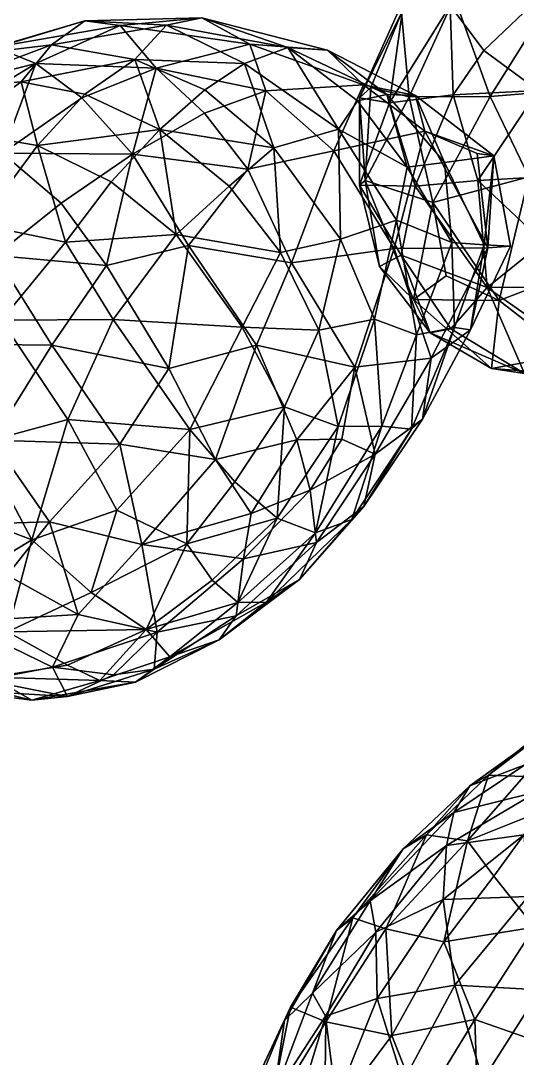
# Model space of a CAD drawing. Extents: x 373697 to 374058, y 6959904 to 6960301.
# Drawn here: x 373857.38 to 373880.79, y 6959965.05 to 6960013.94 of the extents above; entities that cross this region are included whole.
import ezdxf

# ---------------------------------------------------------------- set-up
doc = ezdxf.new("R2010")
doc.units = 0
doc.layers.add('Bht_Fk', color=7, linetype='CONTINUOUS')

msp = doc.modelspace()

# ---------------------------------------------------------------- linework, layer by layer
at = {"layer": 'Bht_Fk'}
for points in [[(373882.363, 6960015.546, 108.192), (373877.623, 6960014.671, 107.135), (373879.214, 6960012.535, 106.627)], [(373879.214, 6960012.535, 106.627), (373881.776, 6960010.65, 106.923), (373882.363, 6960015.546, 108.192)], [(373873.36, 6960010.318, 107.503), (373875.457, 6960015.015, 108.156), (373875.327, 6960014.318, 109.736)], [(373873.36, 6960010.318, 107.503), (373874.772, 6960010.082, 106.217), (373875.457, 6960015.015, 108.156)], [(373874.772, 6960010.082, 106.217), (373877.623, 6960014.671, 107.135), (373875.457, 6960015.015, 108.156)], [(373877.833, 6960015.043, 112.042), (373875.7, 6960010.354, 111.268), (373875.327, 6960014.318, 109.736)], [(373879.516, 6960010.37, 113.839), (373875.7, 6960010.354, 111.268), (373877.833, 6960015.043, 112.042)], [(373881.977, 6960014.303, 114.683), (373879.516, 6960010.37, 113.839), (373877.833, 6960015.043, 112.042)], [(373873.881, 6960010.804, 109.228), (373873.36, 6960010.318, 107.503), (373875.327, 6960014.318, 109.736)], [(373875.327, 6960014.318, 109.736), (373875.7, 6960010.354, 111.268), (373873.881, 6960010.804, 109.228)], [(373877.77, 6960010.458, 106.09), (373877.623, 6960014.671, 107.135), (373874.772, 6960010.082, 106.217)], [(373877.77, 6960010.458, 106.09), (373879.214, 6960012.535, 106.627), (373877.623, 6960014.671, 107.135)], [(373884.697, 6960010.8, 116.227), (373879.516, 6960010.37, 113.839), (373881.977, 6960014.303, 114.683)], [(373860.394, 6960013.942, 127.445), (373855.164, 6960012.364, 125.926), (373856.163, 6960012.697, 124.468)], [(373858.833, 6960012.813, 128.804), (373855.164, 6960012.364, 125.926), (373860.394, 6960013.942, 127.445)], [(373862.059, 6960013.724, 126.277), (373860.394, 6960013.942, 127.445), (373856.163, 6960012.697, 124.468)], [(373860.394, 6960013.942, 127.445), (373864.252, 6960013.742, 130.19), (373858.833, 6960012.813, 128.804)], [(373865.91, 6960014.08, 129.023), (373864.252, 6960013.742, 130.19), (373860.394, 6960013.942, 127.445)], [(373862.059, 6960013.724, 126.277), (373865.91, 6960014.08, 129.023), (373860.394, 6960013.942, 127.445)], [(373868.176, 6960012.843, 127.875), (373865.91, 6960014.08, 129.023), (373862.059, 6960013.724, 126.277)], [(373865.91, 6960014.08, 129.023), (373869.97, 6960012.687, 131.93), (373864.252, 6960013.742, 130.19)], [(373871.839, 6960012.565, 130.648), (373869.97, 6960012.687, 131.93), (373865.91, 6960014.08, 129.023)], [(373868.176, 6960012.843, 127.875), (373871.839, 6960012.565, 130.648), (373865.91, 6960014.08, 129.023)], [(373856.163, 6960012.697, 124.468), (373858.082, 6960011.923, 123.448), (373862.059, 6960013.724, 126.277)], [(373863.758, 6960011.712, 124.98), (373862.059, 6960013.724, 126.277), (373858.082, 6960011.923, 123.448)], [(373864.252, 6960013.742, 130.19), (373862.765, 6960012.118, 131.442), (373858.833, 6960012.813, 128.804)], [(373863.758, 6960011.712, 124.98), (373868.176, 6960012.843, 127.875), (373862.059, 6960013.724, 126.277)], [(373864.252, 6960013.742, 130.19), (373867.923, 6960011.925, 132.728), (373862.765, 6960012.118, 131.442)], [(373869.97, 6960012.687, 131.93), (373867.923, 6960011.925, 132.728), (373864.252, 6960013.742, 130.19)], [(373857.399, 6960011.06, 129.591), (373853.4, 6960010.762, 126.656), (373858.833, 6960012.813, 128.804)], [(373855.164, 6960012.364, 125.926), (373858.833, 6960012.813, 128.804), (373853.4, 6960010.762, 126.656)], [(373858.833, 6960012.813, 128.804), (373862.765, 6960012.118, 131.442), (373857.399, 6960011.06, 129.591)], [(373868.176, 6960012.843, 127.875), (373863.758, 6960011.712, 124.98), (373868.939, 6960010.639, 126.681)], [(373868.176, 6960012.843, 127.875), (373868.939, 6960010.639, 126.681), (373873.545, 6960010.927, 129.571)], [(373873.545, 6960010.927, 129.571), (373871.839, 6960012.565, 130.648), (373868.176, 6960012.843, 127.875)], [(373858.082, 6960011.923, 123.448), (373856.163, 6960012.697, 124.468), (373853.269, 6960010.708, 122.237)], [(373872.362, 6960008.828, 134.379), (373867.923, 6960011.925, 132.728), (373869.97, 6960012.687, 131.93)], [(373869.97, 6960012.687, 131.93), (373873.256, 6960010.166, 133.524), (373872.362, 6960008.828, 134.379)], [(373869.97, 6960012.687, 131.93), (373874.643, 6960010.474, 132.774), (373873.256, 6960010.166, 133.524)], [(373869.97, 6960012.687, 131.93), (373871.839, 6960012.565, 130.648), (373874.643, 6960010.474, 132.774)], [(373875.998, 6960010.428, 131.826), (373874.643, 6960010.474, 132.774), (373871.839, 6960012.565, 130.648)], [(373873.545, 6960010.927, 129.571), (373875.998, 6960010.428, 131.826), (373871.839, 6960012.565, 130.648)], [(373879.214, 6960012.535, 106.627), (373877.77, 6960010.458, 106.09), (373881.776, 6960010.65, 106.923)], [(373853.269, 6960010.708, 122.237), (373854.788, 6960009.925, 121.553), (373858.082, 6960011.923, 123.448)], [(373856.517, 6960007.701, 120.904), (373858.082, 6960011.923, 123.448), (373854.788, 6960009.925, 121.553)], [(373860.265, 6960010.311, 122.956), (373858.082, 6960011.923, 123.448), (373856.517, 6960007.701, 120.904)], [(373862.765, 6960012.118, 131.442), (373860.401, 6960010.491, 131.561), (373857.399, 6960011.06, 129.591)], [(373860.265, 6960010.311, 122.956), (373863.758, 6960011.712, 124.98), (373858.082, 6960011.923, 123.448)], [(373862.765, 6960012.118, 131.442), (373863.931, 6960008.819, 133.579), (373860.401, 6960010.491, 131.561)], [(373862.765, 6960012.118, 131.442), (373866.065, 6960010.693, 133.288), (373863.931, 6960008.819, 133.579)], [(373867.923, 6960011.925, 132.728), (373866.065, 6960010.693, 133.288), (373862.765, 6960012.118, 131.442)], [(373869.319, 6960007.948, 134.843), (373866.065, 6960010.693, 133.288), (373867.923, 6960011.925, 132.728)], [(373872.362, 6960008.828, 134.379), (373869.319, 6960007.948, 134.843), (373867.923, 6960011.925, 132.728)], [(373862.652, 6960007.66, 122.803), (373863.758, 6960011.712, 124.98), (373860.265, 6960010.311, 122.956)], [(373866.041, 6960009.589, 124.845), (373863.758, 6960011.712, 124.98), (373862.652, 6960007.66, 122.803)], [(373866.041, 6960009.589, 124.845), (373868.939, 6960010.639, 126.681), (373863.758, 6960011.712, 124.98)], [(373853.4, 6960010.762, 126.656), (373857.399, 6960011.06, 129.591), (373854.173, 6960008.743, 128.912)], [(373858.166, 6960008.063, 131.556), (373854.173, 6960008.743, 128.912), (373857.399, 6960011.06, 129.591)], [(373860.401, 6960010.491, 131.561), (373858.166, 6960008.063, 131.556), (373857.399, 6960011.06, 129.591)], [(373873.545, 6960010.927, 129.571), (373868.939, 6960010.639, 126.681), (373872.135, 6960007.808, 127.263)], [(373876.436, 6960008.748, 130.177), (373873.545, 6960010.927, 129.571), (373872.135, 6960007.808, 127.263)], [(373873.545, 6960010.927, 129.571), (373876.436, 6960008.748, 130.177), (373875.998, 6960010.428, 131.826)], [(373863.931, 6960008.819, 133.579), (373858.166, 6960008.063, 131.556), (373860.401, 6960010.491, 131.561)], [(373866.065, 6960010.693, 133.288), (373869.319, 6960007.948, 134.843), (373863.931, 6960008.819, 133.579)], [(373866.041, 6960009.589, 124.845), (373868.079, 6960006.951, 124.96), (373868.939, 6960010.639, 126.681)], [(373872.135, 6960007.808, 127.263), (373868.939, 6960010.639, 126.681), (373868.079, 6960006.951, 124.96)], [(373873.256, 6960010.166, 133.524), (373874.643, 6960010.474, 132.774), (373875.599, 6960007.042, 134.27)], [(373873.619, 6960006.419, 109.023), (373873.36, 6960010.318, 107.503), (373873.881, 6960010.804, 109.228)], [(373873.619, 6960006.419, 109.023), (373873.881, 6960010.804, 109.228), (373875.7, 6960010.354, 111.268)], [(373874.643, 6960010.474, 132.774), (373877.367, 6960007.264, 133.599), (373875.599, 6960007.042, 134.27)], [(373875.998, 6960010.428, 131.826), (373877.367, 6960007.264, 133.599), (373874.643, 6960010.474, 132.774)], [(373877.77, 6960010.458, 106.09), (373874.772, 6960010.082, 106.217), (373875.983, 6960006.144, 105.897)], [(373879.516, 6960010.37, 113.839), (373876.817, 6960005.382, 111.956), (373875.7, 6960010.354, 111.268)], [(373878.939, 6960006.408, 106.073), (373877.77, 6960010.458, 106.09), (373875.983, 6960006.144, 105.897)], [(373879.686, 6960007.576, 132.72), (373877.367, 6960007.264, 133.599), (373875.998, 6960010.428, 131.826)], [(373876.436, 6960008.748, 130.177), (373879.686, 6960007.576, 132.72), (373875.998, 6960010.428, 131.826)], [(373876.817, 6960005.382, 111.956), (373879.516, 6960010.37, 113.839), (373881.341, 6960006.592, 114.738)], [(373877.77, 6960010.458, 106.09), (373878.939, 6960006.408, 106.073), (373881.776, 6960010.65, 106.923)], [(373878.939, 6960006.408, 106.073), (373884.193, 6960006.708, 107.597), (373881.776, 6960010.65, 106.923)], [(373881.341, 6960006.592, 114.738), (373879.516, 6960010.37, 113.839), (373884.697, 6960010.8, 116.227)], [(373862.652, 6960007.66, 122.803), (373860.265, 6960010.311, 122.956), (373856.517, 6960007.701, 120.904)], [(373873.256, 6960010.166, 133.524), (373875.599, 6960007.042, 134.27), (373872.362, 6960008.828, 134.379)], [(373873.353, 6960006.188, 106.878), (373873.36, 6960010.318, 107.503), (373873.619, 6960006.419, 109.023)], [(373873.353, 6960006.188, 106.878), (373874.772, 6960010.082, 106.217), (373873.36, 6960010.318, 107.503)], [(373874.772, 6960010.082, 106.217), (373873.353, 6960006.188, 106.878), (373875.983, 6960006.144, 105.897)], [(373873.619, 6960006.419, 109.023), (373875.7, 6960010.354, 111.268), (373876.817, 6960005.382, 111.956)], [(373868.079, 6960006.951, 124.96), (373866.041, 6960009.589, 124.845), (373862.652, 6960007.66, 122.803)], [(373854.173, 6960008.743, 128.912), (373858.166, 6960008.063, 131.556), (373855.412, 6960004.345, 131.127)], [(373858.166, 6960008.063, 131.556), (373863.931, 6960008.819, 133.579), (373861.637, 6960006.349, 133.581)], [(373863.931, 6960008.819, 133.579), (373864.704, 6960003.875, 134.986), (373861.637, 6960006.349, 133.581)], [(373867.207, 6960006.155, 135.126), (373864.704, 6960003.875, 134.986), (373863.931, 6960008.819, 133.579)], [(373863.931, 6960008.819, 133.579), (373869.319, 6960007.948, 134.843), (373867.207, 6960006.155, 135.126)], [(373872.464, 6960003.649, 135.792), (373869.319, 6960007.948, 134.843), (373872.362, 6960008.828, 134.379)], [(373874.98, 6960003.206, 128.019), (373876.436, 6960008.748, 130.177), (373872.135, 6960007.808, 127.263)], [(373875.096, 6960004.544, 135.067), (373872.464, 6960003.649, 135.792), (373872.362, 6960008.828, 134.379)], [(373875.599, 6960007.042, 134.27), (373875.096, 6960004.544, 135.067), (373872.362, 6960008.828, 134.379)], [(373876.436, 6960008.748, 130.177), (373874.98, 6960003.206, 128.019), (373879.406, 6960003.237, 130.971)], [(373878.895, 6960007.693, 130.891), (373876.436, 6960008.748, 130.177), (373879.406, 6960003.237, 130.971)], [(373876.436, 6960008.748, 130.177), (373878.895, 6960007.693, 130.891), (373879.686, 6960007.576, 132.72)], [(373858.166, 6960008.063, 131.556), (373859.495, 6960003.507, 133.261), (373855.412, 6960004.345, 131.127)], [(373858.166, 6960008.063, 131.556), (373861.637, 6960006.349, 133.581), (373859.495, 6960003.507, 133.261)], [(373869.626, 6960003.015, 135.921), (373867.207, 6960006.155, 135.126), (373869.319, 6960007.948, 134.843)], [(373869.319, 6960007.948, 134.843), (373872.464, 6960003.649, 135.792), (373869.626, 6960003.015, 135.921)], [(373856.191, 6960002.887, 119.584), (373859.285, 6960005.342, 121.001), (373856.517, 6960007.701, 120.904)], [(373859.285, 6960005.342, 121.001), (373862.652, 6960007.66, 122.803), (373856.517, 6960007.701, 120.904)], [(373862.652, 6960007.66, 122.803), (373859.285, 6960005.342, 121.001), (373861.416, 6960002.402, 121.24)], [(373865.287, 6960003.348, 122.993), (373862.652, 6960007.66, 122.803), (373861.416, 6960002.402, 121.24)], [(373865.287, 6960003.348, 122.993), (373868.079, 6960006.951, 124.96), (373862.652, 6960007.66, 122.803)], [(373872.135, 6960007.808, 127.263), (373868.079, 6960006.951, 124.96), (373870.15, 6960002.529, 125.253)], [(373874.98, 6960003.206, 128.019), (373872.135, 6960007.808, 127.263), (373870.15, 6960002.529, 125.253)], [(373879.686, 6960007.576, 132.72), (373879.227, 6960003.391, 133.411), (373877.367, 6960007.264, 133.599)], [(373879.686, 6960007.576, 132.72), (373878.895, 6960007.693, 130.891), (373879.406, 6960003.237, 130.971)], [(373880.479, 6960003.316, 132.921), (373879.227, 6960003.391, 133.411), (373879.686, 6960007.576, 132.72)], [(373879.686, 6960007.576, 132.72), (373879.406, 6960003.237, 130.971), (373880.479, 6960003.316, 132.921)], [(373870.15, 6960002.529, 125.253), (373868.079, 6960006.951, 124.96), (373865.287, 6960003.348, 122.993)], [(373875.599, 6960007.042, 134.27), (373877.714, 6960003.494, 134.178), (373875.096, 6960004.544, 135.067)], [(373877.714, 6960003.494, 134.178), (373875.599, 6960007.042, 134.27), (373877.367, 6960007.264, 133.599)], [(373877.367, 6960007.264, 133.599), (373879.227, 6960003.391, 133.411), (373877.714, 6960003.494, 134.178)], [(373881.341, 6960006.592, 114.738), (373879.942, 6960000.753, 112.846), (373876.817, 6960005.382, 111.956)], [(373882.028, 6960003.511, 107.071), (373884.193, 6960006.708, 107.597), (373878.939, 6960006.408, 106.073)], [(373884.237, 6960002.408, 115.253), (373879.942, 6960000.753, 112.846), (373881.341, 6960006.592, 114.738)], [(373859.495, 6960003.507, 133.261), (373861.637, 6960006.349, 133.581), (373864.704, 6960003.875, 134.986)], [(373867.207, 6960006.155, 135.126), (373869.626, 6960003.015, 135.921), (373864.704, 6960003.875, 134.986)], [(373874.293, 6960002.368, 107.708), (373873.353, 6960006.188, 106.878), (373873.619, 6960006.419, 109.023)], [(373873.353, 6960006.188, 106.878), (373875.315, 6960002.899, 106.462), (373875.983, 6960006.144, 105.897)], [(373875.315, 6960002.899, 106.462), (373873.353, 6960006.188, 106.878), (373874.293, 6960002.368, 107.708)], [(373875.9, 6960000.807, 109.677), (373873.619, 6960006.419, 109.023), (373876.817, 6960005.382, 111.956)], [(373875.9, 6960000.807, 109.677), (373874.293, 6960002.368, 107.708), (373873.619, 6960006.419, 109.023)], [(373879.378, 6960001.368, 106.901), (373875.983, 6960006.144, 105.897), (373875.315, 6960002.899, 106.462)], [(373879.378, 6960001.368, 106.901), (373878.939, 6960006.408, 106.073), (373875.983, 6960006.144, 105.897)], [(373882.028, 6960003.511, 107.071), (373878.939, 6960006.408, 106.073), (373879.378, 6960001.368, 106.901)], [(373861.416, 6960002.402, 121.24), (373859.285, 6960005.342, 121.001), (373856.191, 6960002.887, 119.584)], [(373877.435, 6960001.927, 111.703), (373875.9, 6960000.807, 109.677), (373876.817, 6960005.382, 111.956)], [(373879.942, 6960000.753, 112.846), (373877.435, 6960001.927, 111.703), (373876.817, 6960005.382, 111.956)], [(373875.096, 6960004.544, 135.067), (373874.058, 6959999.875, 135.694), (373872.464, 6960003.649, 135.792)], [(373874.058, 6959999.875, 135.694), (373875.096, 6960004.544, 135.067), (373876.037, 6959999.136, 134.796)], [(373877.714, 6960003.494, 134.178), (373876.037, 6959999.136, 134.796), (373875.096, 6960004.544, 135.067)], [(373859.495, 6960003.507, 133.261), (373856.475, 6959999.827, 132.143), (373855.412, 6960004.345, 131.127)], [(373859.495, 6960003.507, 133.261), (373864.704, 6960003.875, 134.986), (373861.728, 6959999.859, 134.403)], [(373861.728, 6959999.859, 134.403), (373864.704, 6960003.875, 134.986), (373867.826, 6959999.507, 135.967)], [(373864.704, 6960003.875, 134.986), (373869.626, 6960003.015, 135.921), (373867.826, 6959999.507, 135.967)], [(373872.464, 6960003.649, 135.792), (373871.437, 6959999.366, 136.133), (373869.626, 6960003.015, 135.921)], [(373872.464, 6960003.649, 135.792), (373874.058, 6959999.875, 135.694), (373871.437, 6959999.366, 136.133)], [(373861.728, 6959999.859, 134.403), (373856.475, 6959999.827, 132.143), (373859.495, 6960003.507, 133.261)], [(373865.287, 6960003.348, 122.993), (373861.416, 6960002.402, 121.24), (373864.364, 6959997.547, 122.08)], [(373868.493, 6959998.662, 124.122), (373865.287, 6960003.348, 122.993), (373864.364, 6959997.547, 122.08)], [(373868.493, 6959998.662, 124.122), (373870.15, 6960002.529, 125.253), (373865.287, 6960003.348, 122.993)], [(373870.15, 6960002.529, 125.253), (373873.139, 6959997.621, 126.941), (373874.98, 6960003.206, 128.019)], [(373874.98, 6960003.206, 128.019), (373873.139, 6959997.621, 126.941), (373876.731, 6959998.042, 129.72)], [(373879.406, 6960003.237, 130.971), (373874.98, 6960003.206, 128.019), (373876.731, 6959998.042, 129.72)], [(373876.037, 6959999.136, 134.796), (373877.714, 6960003.494, 134.178), (373877.84, 6959999.493, 133.584)], [(373879.406, 6960003.237, 130.971), (373876.731, 6959998.042, 129.72), (373878.595, 6959999.373, 132.008)], [(373879.227, 6960003.391, 133.411), (373877.84, 6959999.493, 133.584), (373877.714, 6960003.494, 134.178)], [(373879.227, 6960003.391, 133.411), (373878.595, 6959999.373, 132.008), (373877.84, 6959999.493, 133.584)], [(373879.227, 6960003.391, 133.411), (373880.479, 6960003.316, 132.921), (373878.595, 6959999.373, 132.008)], [(373879.406, 6960003.237, 130.971), (373878.595, 6959999.373, 132.008), (373880.479, 6960003.316, 132.921)], [(373879.378, 6960001.368, 106.901), (373885.464, 6960001.388, 108.908), (373882.028, 6960003.511, 107.071)], [(373858.843, 6959998.648, 119.917), (373856.191, 6960002.887, 119.584), (373853.204, 6959998.712, 118.267)], [(373858.843, 6959998.648, 119.917), (373861.416, 6960002.402, 121.24), (373856.191, 6960002.887, 119.584)], [(373869.626, 6960003.015, 135.921), (373871.437, 6959999.366, 136.133), (373867.826, 6959999.507, 135.967)], [(373876.683, 6959999.239, 108.031), (373875.315, 6960002.899, 106.462), (373874.293, 6960002.368, 107.708)], [(373876.683, 6959999.239, 108.031), (373877.66, 6959999.418, 107.48), (373875.315, 6960002.899, 106.462)], [(373879.378, 6960001.368, 106.901), (373875.315, 6960002.899, 106.462), (373877.66, 6959999.418, 107.48)], [(373864.364, 6959997.547, 122.08), (373861.416, 6960002.402, 121.24), (373858.843, 6959998.648, 119.917)], [(373868.493, 6959998.662, 124.122), (373873.139, 6959997.621, 126.941), (373870.15, 6960002.529, 125.253)], [(373876.683, 6959999.239, 108.031), (373874.293, 6960002.368, 107.708), (373875.9, 6960000.807, 109.677)], [(373879.942, 6960000.753, 112.846), (373884.237, 6960002.408, 115.253), (373883.221, 6959998.216, 113.185)], [(373877.435, 6960001.927, 111.703), (373879.942, 6960000.753, 112.846), (373875.9, 6960000.807, 109.677)], [(373881.14, 6959997.323, 109.293), (373879.378, 6960001.368, 106.901), (373877.66, 6959999.418, 107.48)], [(373883.117, 6959998.748, 108.804), (373885.464, 6960001.388, 108.908), (373879.378, 6960001.368, 106.901)], [(373881.14, 6959997.323, 109.293), (373883.117, 6959998.748, 108.804), (373879.378, 6960001.368, 106.901)], [(373879.942, 6960000.753, 112.846), (373879.574, 6959997.553, 110.511), (373875.9, 6960000.807, 109.677)], [(373879.574, 6959997.553, 110.511), (373876.683, 6959999.239, 108.031), (373875.9, 6960000.807, 109.677)], [(373883.221, 6959998.216, 113.185), (373879.574, 6959997.553, 110.511), (373879.942, 6960000.753, 112.846)], [(373855.472, 6959994.028, 131.353), (373856.475, 6959999.827, 132.143), (373859.598, 6959995.158, 133.43)], [(373861.728, 6959999.859, 134.403), (373859.598, 6959995.158, 133.43), (373856.475, 6959999.827, 132.143)], [(373859.598, 6959995.158, 133.43), (373861.728, 6959999.859, 134.403), (373865.35, 6959994.686, 135.263)], [(373861.728, 6959999.859, 134.403), (373867.826, 6959999.507, 135.967), (373865.35, 6959994.686, 135.263)], [(373871.437, 6959999.366, 136.133), (373874.058, 6959999.875, 135.694), (373872.343, 6959994.815, 135.423)], [(373874.403, 6959994.838, 134.549), (373872.343, 6959994.815, 135.423), (373874.058, 6959999.875, 135.694)], [(373874.058, 6959999.875, 135.694), (373876.037, 6959999.136, 134.796), (373874.403, 6959994.838, 134.549)], [(373867.826, 6959999.507, 135.967), (373869.823, 6959995.745, 135.848), (373865.35, 6959994.686, 135.263)], [(373871.437, 6959999.366, 136.133), (373869.823, 6959995.745, 135.848), (373867.826, 6959999.507, 135.967)], [(373871.437, 6959999.366, 136.133), (373872.343, 6959994.815, 135.423), (373869.823, 6959995.745, 135.848)], [(373875.81, 6959994.691, 133.068), (373874.403, 6959994.838, 134.549), (373876.037, 6959999.136, 134.796)], [(373876.037, 6959999.136, 134.796), (373877.84, 6959999.493, 133.584), (373875.81, 6959994.691, 133.068)], [(373877.84, 6959999.493, 133.584), (373876.329, 6959995.159, 131.159), (373875.81, 6959994.691, 133.068)], [(373877.84, 6959999.493, 133.584), (373878.595, 6959999.373, 132.008), (373876.329, 6959995.159, 131.159)], [(373878.595, 6959999.373, 132.008), (373876.731, 6959998.042, 129.72), (373876.329, 6959995.159, 131.159)], [(373881.14, 6959997.323, 109.293), (373877.66, 6959999.418, 107.48), (373876.683, 6959999.239, 108.031)], [(373876.683, 6959999.239, 108.031), (373879.574, 6959997.553, 110.511), (373881.14, 6959997.323, 109.293)], [(373856.043, 6959994.183, 118.935), (373858.843, 6959998.648, 119.917), (373853.204, 6959998.712, 118.267)], [(373862.051, 6959993.985, 121.107), (373858.843, 6959998.648, 119.917), (373856.043, 6959994.183, 118.935)], [(373862.051, 6959993.985, 121.107), (373864.364, 6959997.547, 122.08), (373858.843, 6959998.648, 119.917)], [(373868.493, 6959998.662, 124.122), (373864.364, 6959997.547, 122.08), (373866.556, 6959993.273, 123.323)], [(373868.493, 6959998.662, 124.122), (373866.556, 6959993.273, 123.323), (373870.393, 6959994.185, 125.487)], [(373873.139, 6959997.621, 126.941), (373868.493, 6959998.662, 124.122), (373870.393, 6959994.185, 125.487)], [(373879.574, 6959997.553, 110.511), (373883.221, 6959998.216, 113.185), (373885.078, 6959997.145, 112.129)], [(373876.731, 6959998.042, 129.72), (373873.139, 6959997.621, 126.941), (373874.097, 6959993.512, 128.778)], [(373876.329, 6959995.159, 131.159), (373876.731, 6959998.042, 129.72), (373874.097, 6959993.512, 128.778)], [(373866.556, 6959993.273, 123.323), (373864.364, 6959997.547, 122.08), (373862.051, 6959993.985, 121.107)], [(373873.139, 6959997.621, 126.941), (373870.393, 6959994.185, 125.487), (373872.521, 6959994.224, 127.015)], [(373873.139, 6959997.621, 126.941), (373872.521, 6959994.224, 127.015), (373874.097, 6959993.512, 128.778)], [(373885.078, 6959997.145, 112.129), (373881.14, 6959997.323, 109.293), (373879.574, 6959997.553, 110.511)], [(373869.823, 6959995.745, 135.848), (373867.478, 6959992.218, 135.012), (373865.35, 6959994.686, 135.263)], [(373869.823, 6959995.745, 135.848), (373869.473, 6959990.501, 134.321), (373867.478, 6959992.218, 135.012)], [(373872.343, 6959994.815, 135.423), (373869.473, 6959990.501, 134.321), (373869.823, 6959995.745, 135.848)], [(373855.472, 6959994.028, 131.353), (373859.598, 6959995.158, 133.43), (373857.895, 6959989.484, 131.533)], [(373861.912, 6959990.885, 133.468), (373857.895, 6959989.484, 131.533), (373859.598, 6959995.158, 133.43)], [(373861.912, 6959990.885, 133.468), (373859.598, 6959995.158, 133.43), (373865.35, 6959994.686, 135.263)], [(373872.343, 6959994.815, 135.423), (373871.279, 6959989.808, 133.285), (373869.473, 6959990.501, 134.321)], [(373874.403, 6959994.838, 134.549), (373872.99, 6959990.444, 132.177), (373871.279, 6959989.808, 133.285)], [(373871.279, 6959989.808, 133.285), (373872.343, 6959994.815, 135.423), (373874.403, 6959994.838, 134.549)], [(373875.81, 6959994.691, 133.068), (373872.99, 6959990.444, 132.177), (373874.403, 6959994.838, 134.549)], [(373875.81, 6959994.691, 133.068), (373876.329, 6959995.159, 131.159), (373873.562, 6959991.058, 130.353)], [(373876.329, 6959995.159, 131.159), (373874.097, 6959993.512, 128.778), (373873.562, 6959991.058, 130.353)], [(373865.207, 6959989.29, 133.69), (373861.912, 6959990.885, 133.468), (373865.35, 6959994.686, 135.263)], [(373867.478, 6959992.218, 135.012), (373865.207, 6959989.29, 133.69), (373865.35, 6959994.686, 135.263)], [(373873.562, 6959991.058, 130.353), (373872.99, 6959990.444, 132.177), (373875.81, 6959994.691, 133.068)], [(373857.895, 6959989.484, 131.533), (373853.505, 6959991.164, 129.742), (373855.472, 6959994.028, 131.353)], [(373858.726, 6959990.333, 120.109), (373856.043, 6959994.183, 118.935), (373853.565, 6959990.171, 118.679)], [(373858.726, 6959990.333, 120.109), (373862.051, 6959993.985, 121.107), (373856.043, 6959994.183, 118.935)], [(373863.089, 6959989.265, 122.165), (373862.051, 6959993.985, 121.107), (373858.726, 6959990.333, 120.109)], [(373866.556, 6959993.273, 123.323), (373862.051, 6959993.985, 121.107), (373863.089, 6959989.265, 122.165)], [(373866.556, 6959993.273, 123.323), (373868.239, 6959990.724, 124.788), (373870.393, 6959994.185, 125.487)], [(373870.393, 6959994.185, 125.487), (373868.239, 6959990.724, 124.788), (373871.033, 6959991.817, 126.525)], [(373872.521, 6959994.224, 127.015), (373870.393, 6959994.185, 125.487), (373871.033, 6959991.817, 126.525)], [(373872.521, 6959994.224, 127.015), (373871.033, 6959991.817, 126.525), (373874.097, 6959993.512, 128.778)], [(373866.556, 6959993.273, 123.323), (373863.089, 6959989.265, 122.165), (373868.239, 6959990.724, 124.788)], [(373874.097, 6959993.512, 128.778), (373871.033, 6959991.817, 126.525), (373871.328, 6959989.359, 128.277)], [(373871.328, 6959989.359, 128.277), (373873.562, 6959991.058, 130.353), (373874.097, 6959993.512, 128.778)], [(373867.478, 6959992.218, 135.012), (373869.473, 6959990.501, 134.321), (373865.207, 6959989.29, 133.69)], [(373871.033, 6959991.817, 126.525), (373867.884, 6959988.586, 125.306), (373871.328, 6959989.359, 128.277)], [(373871.033, 6959991.817, 126.525), (373868.239, 6959990.724, 124.788), (373867.884, 6959988.586, 125.306)], [(373855.179, 6959987.828, 129.659), (373853.505, 6959991.164, 129.742), (373857.895, 6959989.484, 131.533)], [(373860.692, 6959986.991, 131.606), (373857.895, 6959989.484, 131.533), (373861.912, 6959990.885, 133.468)], [(373865.207, 6959989.29, 133.69), (373860.692, 6959986.991, 131.606), (373861.912, 6959990.885, 133.468)], [(373873.562, 6959991.058, 130.353), (373870.528, 6959987.615, 129.653), (373872.99, 6959990.444, 132.177)], [(373871.328, 6959989.359, 128.277), (373870.528, 6959987.615, 129.653), (373873.562, 6959991.058, 130.353)], [(373856.733, 6959987.816, 119.89), (373858.726, 6959990.333, 120.109), (373853.565, 6959990.171, 118.679)], [(373858.726, 6959990.333, 120.109), (373856.733, 6959987.816, 119.89), (373860.081, 6959985.966, 121.672)], [(373860.081, 6959985.966, 121.672), (373863.089, 6959989.265, 122.165), (373858.726, 6959990.333, 120.109)], [(373863.089, 6959989.265, 122.165), (373867.884, 6959988.586, 125.306), (373868.239, 6959990.724, 124.788)], [(373865.207, 6959989.29, 133.69), (373869.473, 6959990.501, 134.321), (373866.411, 6959987.571, 132.916)], [(373866.411, 6959987.571, 132.916), (373869.473, 6959990.501, 134.321), (373867.615, 6959986.531, 131.795)], [(373869.473, 6959990.501, 134.321), (373871.279, 6959989.808, 133.285), (373867.615, 6959986.531, 131.795)], [(373871.279, 6959989.808, 133.285), (373872.99, 6959990.444, 132.177), (373868.968, 6959986.546, 130.69)], [(373870.528, 6959987.615, 129.653), (373868.968, 6959986.546, 130.69), (373872.99, 6959990.444, 132.177)], [(373856.752, 6959985.143, 129.041), (373855.179, 6959987.828, 129.659), (373857.895, 6959989.484, 131.533)], [(373860.692, 6959986.991, 131.606), (373856.752, 6959985.143, 129.041), (373857.895, 6959989.484, 131.533)], [(373871.328, 6959989.359, 128.277), (373867.543, 6959985.89, 127.002), (373870.528, 6959987.615, 129.653)], [(373867.884, 6959988.586, 125.306), (373867.543, 6959985.89, 127.002), (373871.328, 6959989.359, 128.277)], [(373868.968, 6959986.546, 130.69), (373867.615, 6959986.531, 131.795), (373871.279, 6959989.808, 133.285)], [(373863.089, 6959989.265, 122.165), (373860.081, 6959985.966, 121.672), (373863.805, 6959985.134, 124.147)], [(373863.295, 6959985.26, 131.04), (373860.692, 6959986.991, 131.606), (373865.207, 6959989.29, 133.69)], [(373867.884, 6959988.586, 125.306), (373863.089, 6959989.265, 122.165), (373863.805, 6959985.134, 124.147)], [(373863.295, 6959985.26, 131.04), (373865.207, 6959989.29, 133.69), (373866.411, 6959987.571, 132.916)], [(373863.805, 6959985.134, 124.147), (373867.543, 6959985.89, 127.002), (373867.884, 6959988.586, 125.306)], [(373860.081, 6959985.966, 121.672), (373856.733, 6959987.816, 119.89), (373854.479, 6959985.615, 120.019)], [(373863.295, 6959985.26, 131.04), (373866.411, 6959987.571, 132.916), (373867.615, 6959986.531, 131.795)], [(373868.968, 6959986.546, 130.69), (373870.528, 6959987.615, 129.653), (373866.737, 6959984.762, 128.599)], [(373870.528, 6959987.615, 129.653), (373867.543, 6959985.89, 127.002), (373866.737, 6959984.762, 128.599)], [(373856.752, 6959985.143, 129.041), (373860.692, 6959986.991, 131.606), (373863.295, 6959985.26, 131.04)], [(373867.615, 6959986.531, 131.795), (373864.404, 6959983.966, 129.405), (373863.295, 6959985.26, 131.04)], [(373868.968, 6959986.546, 130.69), (373864.404, 6959983.966, 129.405), (373867.615, 6959986.531, 131.795)], [(373866.737, 6959984.762, 128.599), (373864.404, 6959983.966, 129.405), (373868.968, 6959986.546, 130.69)], [(373858.878, 6959983.476, 122.501), (373860.081, 6959985.966, 121.672), (373854.479, 6959985.615, 120.019)], [(373863.805, 6959985.134, 124.147), (373860.081, 6959985.966, 121.672), (373858.878, 6959983.476, 122.501)], [(373855.676, 6959982.86, 122.068), (373858.878, 6959983.476, 122.501), (373854.479, 6959985.615, 120.019)], [(373867.543, 6959985.89, 127.002), (373863.663, 6959983.388, 125.882), (373866.737, 6959984.762, 128.599)], [(373863.663, 6959983.388, 125.882), (373867.543, 6959985.89, 127.002), (373863.805, 6959985.134, 124.147)], [(373859.588, 6959983.569, 128.965), (373855.992, 6959983.014, 126.883), (373856.752, 6959985.143, 129.041)], [(373859.588, 6959983.569, 128.965), (373856.752, 6959985.143, 129.041), (373863.295, 6959985.26, 131.04)], [(373861.751, 6959983.109, 124.438), (373863.805, 6959985.134, 124.147), (373858.878, 6959983.476, 122.501)], [(373861.113, 6959982.842, 128.24), (373859.588, 6959983.569, 128.965), (373863.295, 6959985.26, 131.04)], [(373864.404, 6959983.966, 129.405), (373861.113, 6959982.842, 128.24), (373863.295, 6959985.26, 131.04)], [(373863.805, 6959985.134, 124.147), (373861.751, 6959983.109, 124.438), (373863.663, 6959983.388, 125.882)], [(373866.737, 6959984.762, 128.599), (373862.784, 6959982.771, 126.974), (373864.404, 6959983.966, 129.405)], [(373863.663, 6959983.388, 125.882), (373862.784, 6959982.771, 126.974), (373866.737, 6959984.762, 128.599)], [(373862.784, 6959982.771, 126.974), (373861.113, 6959982.842, 128.24), (373864.404, 6959983.966, 129.405)], [(373859.581, 6959982.097, 124.656), (373858.878, 6959983.476, 122.501), (373855.676, 6959982.86, 122.068)], [(373861.113, 6959982.842, 128.24), (373855.992, 6959983.014, 126.883), (373859.588, 6959983.569, 128.965)], [(373859.581, 6959982.097, 124.656), (373861.751, 6959983.109, 124.438), (373858.878, 6959983.476, 122.501)], [(373857.903, 6959981.92, 125.896), (373852.618, 6959983.216, 124.424), (373855.992, 6959983.014, 126.883)], [(373857.903, 6959981.92, 125.896), (373853.846, 6959982.448, 122.996), (373852.618, 6959983.216, 124.424)], [(373861.113, 6959982.842, 128.24), (373857.903, 6959981.92, 125.896), (373855.992, 6959983.014, 126.883)], [(373863.663, 6959983.388, 125.882), (373859.581, 6959982.097, 124.656), (373862.784, 6959982.771, 126.974)], [(373863.663, 6959983.388, 125.882), (373861.751, 6959983.109, 124.438), (373859.581, 6959982.097, 124.656)], [(373859.581, 6959982.097, 124.656), (373855.676, 6959982.86, 122.068), (373853.846, 6959982.448, 122.996)], [(373862.784, 6959982.771, 126.974), (373857.903, 6959981.92, 125.896), (373861.113, 6959982.842, 128.24)], [(373862.784, 6959982.771, 126.974), (373859.581, 6959982.097, 124.656), (373857.903, 6959981.92, 125.896)], [(373859.581, 6959982.097, 124.656), (373853.846, 6959982.448, 122.996), (373857.903, 6959981.92, 125.896)], [(373879.434, 6959978.39, 188.219), (373882.762, 6959981.11, 188.469), (373882.357, 6959980.624, 190.399)], [(373879.434, 6959978.39, 188.219), (373881.11, 6959978.325, 186.945), (373882.762, 6959981.11, 188.469)], [(373881.151, 6959978.881, 191.763), (373878.555, 6959977.888, 189.236), (373882.357, 6959980.624, 190.399)], [(373878.555, 6959977.888, 189.236), (373879.434, 6959978.39, 188.219), (373882.357, 6959980.624, 190.399)], [(373877.795, 6959976.628, 190.668), (373878.555, 6959977.888, 189.236), (373881.151, 6959978.881, 191.763)], [(373881.151, 6959978.881, 191.763), (373881.734, 6959977.599, 193.778), (373877.795, 6959976.628, 190.668)], [(373878.555, 6959977.888, 189.236), (373876.508, 6959975.583, 187.075), (373879.434, 6959978.39, 188.219)], [(373876.508, 6959975.583, 187.075), (373878.438, 6959975.299, 185.952), (373879.434, 6959978.39, 188.219)], [(373878.438, 6959975.299, 185.952), (373881.11, 6959978.325, 186.945), (373879.434, 6959978.39, 188.219)], [(373878.438, 6959975.299, 185.952), (373881.899, 6959976.67, 186.026), (373881.11, 6959978.325, 186.945)], [(373877.795, 6959976.628, 190.668), (373875.413, 6959974.915, 188.523), (373878.555, 6959977.888, 189.236)], [(373876.508, 6959975.583, 187.075), (373878.555, 6959977.888, 189.236), (373875.413, 6959974.915, 188.523)], [(373881.734, 6959977.599, 193.778), (373877.452, 6959975.079, 191.963), (373877.795, 6959976.628, 190.668)], [(373881.734, 6959977.599, 193.778), (373881.106, 6959975.568, 194.949), (373877.452, 6959975.079, 191.963)], [(373877.795, 6959976.628, 190.668), (373877.452, 6959975.079, 191.963), (373873.849, 6959972.471, 189.436)], [(373877.795, 6959976.628, 190.668), (373873.849, 6959972.471, 189.436), (373875.413, 6959974.915, 188.523)], [(373878.438, 6959975.299, 185.952), (373879.68, 6959973.633, 185.163), (373881.899, 6959976.67, 186.026)], [(373879.68, 6959973.633, 185.163), (373881.61, 6959971.223, 184.703), (373881.899, 6959976.67, 186.026)], [(373876.508, 6959975.583, 187.075), (373875.413, 6959974.915, 188.523), (373873.034, 6959971.669, 185.831)], [(373874.593, 6959971.145, 184.667), (373876.508, 6959975.583, 187.075), (373873.034, 6959971.669, 185.831)], [(373878.438, 6959975.299, 185.952), (373876.508, 6959975.583, 187.075), (373874.593, 6959971.145, 184.667)], [(373877.327, 6959970.535, 184.218), (373878.438, 6959975.299, 185.952), (373874.593, 6959971.145, 184.667)], [(373877.294, 6959972.533, 193.712), (373877.452, 6959975.079, 191.963), (373881.106, 6959975.568, 194.949)], [(373881.106, 6959975.568, 194.949), (373881.302, 6959972.674, 196.785), (373877.294, 6959972.533, 193.712)], [(373879.68, 6959973.633, 185.163), (373878.438, 6959975.299, 185.952), (373877.327, 6959970.535, 184.218)], [(373875.413, 6959974.915, 188.523), (373873.849, 6959972.471, 189.436), (373872.272, 6959971.07, 187.544)], [(373875.413, 6959974.915, 188.523), (373872.272, 6959971.07, 187.544), (373873.034, 6959971.669, 185.831)], [(373877.452, 6959975.079, 191.963), (373874.123, 6959970.985, 191.114), (373873.849, 6959972.471, 189.436)], [(373877.294, 6959972.533, 193.712), (373874.123, 6959970.985, 191.114), (373877.452, 6959975.079, 191.963)], [(373879.68, 6959973.633, 185.163), (373877.327, 6959970.535, 184.218), (373881.61, 6959971.223, 184.703)], [(373873.849, 6959972.471, 189.436), (373874.123, 6959970.985, 191.114), (373871.139, 6959968.106, 188.544)], [(373872.272, 6959971.07, 187.544), (373873.849, 6959972.471, 189.436), (373871.139, 6959968.106, 188.544)], [(373874.192, 6959967.866, 192.803), (373874.123, 6959970.985, 191.114), (373877.294, 6959972.533, 193.712)], [(373877.294, 6959972.533, 193.712), (373877.848, 6959968.494, 195.911), (373874.192, 6959967.866, 192.803)], [(373881.302, 6959972.674, 196.785), (373877.848, 6959968.494, 195.911), (373877.294, 6959972.533, 193.712)], [(373877.848, 6959968.494, 195.911), (373881.302, 6959972.674, 196.785), (373881.87, 6959968.275, 198.608)], [(373873.034, 6959971.669, 185.831), (373872.272, 6959971.07, 187.544), (373870.101, 6959967.449, 184.968)], [(373871.764, 6959966.755, 183.363), (373873.034, 6959971.669, 185.831), (373870.101, 6959967.449, 184.968)], [(373874.593, 6959971.145, 184.667), (373873.034, 6959971.669, 185.831), (373871.764, 6959966.755, 183.363)], [(373872.272, 6959971.07, 187.544), (373871.139, 6959968.106, 188.544), (373869.811, 6959966.831, 186.658)], [(373872.272, 6959971.07, 187.544), (373869.811, 6959966.831, 186.658), (373870.101, 6959967.449, 184.968)], [(373874.123, 6959970.985, 191.114), (373871.752, 6959967.022, 190.166), (373871.139, 6959968.106, 188.544)], [(373871.752, 6959967.022, 190.166), (373874.123, 6959970.985, 191.114), (373874.192, 6959967.866, 192.803)], [(373874.885, 6959966.113, 182.99), (373874.593, 6959971.145, 184.667), (373871.764, 6959966.755, 183.363)], [(373877.327, 6959970.535, 184.218), (373874.593, 6959971.145, 184.667), (373874.885, 6959966.113, 182.99)], [(373881.61, 6959971.223, 184.703), (373877.327, 6959970.535, 184.218), (373878.796, 6959966.877, 183.533)], [(373881.983, 6959965.76, 183.827), (373881.61, 6959971.223, 184.703), (373878.796, 6959966.877, 183.533)], [(373877.327, 6959970.535, 184.218), (373874.885, 6959966.113, 182.99), (373878.796, 6959966.877, 183.533)], [(373877.848, 6959968.494, 195.911), (373875.406, 6959963.946, 195.025), (373874.192, 6959967.866, 192.803)], [(373875.406, 6959963.946, 195.025), (373877.848, 6959968.494, 195.911), (373879.162, 6959964.015, 197.758)], [(373879.162, 6959964.015, 197.758), (373877.848, 6959968.494, 195.911), (373881.87, 6959968.275, 198.608)], [(373869.289, 6959963.266, 187.882), (373869.811, 6959966.831, 186.658), (373871.139, 6959968.106, 188.544)], [(373869.289, 6959963.266, 187.882), (373871.139, 6959968.106, 188.544), (373871.752, 6959967.022, 190.166)], [(373872.255, 6959963.043, 192.1), (373871.752, 6959967.022, 190.166), (373874.192, 6959967.866, 192.803)], [(373875.406, 6959963.946, 195.025), (373872.255, 6959963.043, 192.1), (373874.192, 6959967.866, 192.803)], [(373881.87, 6959968.275, 198.608), (373884.037, 6959963.154, 200.418), (373879.162, 6959964.015, 197.758)], [(373867.901, 6959962.746, 184.071), (373870.101, 6959967.449, 184.968), (373869.811, 6959966.831, 186.658)], [(373867.901, 6959962.746, 184.071), (373869.071, 6959962.333, 182.461), (373870.101, 6959967.449, 184.968)], [(373869.071, 6959962.333, 182.461), (373871.764, 6959966.755, 183.363), (373870.101, 6959967.449, 184.968)], [(373871.752, 6959967.022, 190.166), (373870.511, 6959962.957, 189.92), (373869.289, 6959963.266, 187.882)], [(373872.255, 6959963.043, 192.1), (373870.511, 6959962.957, 189.92), (373871.752, 6959967.022, 190.166)], [(373878.796, 6959966.877, 183.533), (373874.885, 6959966.113, 182.99), (373876.222, 6959962.684, 182.465)], [(373878.96, 6959961.502, 182.68), (373878.796, 6959966.877, 183.533), (373876.222, 6959962.684, 182.465)], [(373878.796, 6959966.877, 183.533), (373878.96, 6959961.502, 182.68), (373881.983, 6959965.76, 183.827)], [(373868.137, 6959962.748, 185.85), (373867.901, 6959962.746, 184.071), (373869.811, 6959966.831, 186.658)], [(373869.289, 6959963.266, 187.882), (373868.137, 6959962.748, 185.85), (373869.811, 6959966.831, 186.658)], [(373871.706, 6959961.866, 181.913), (373871.764, 6959966.755, 183.363), (373869.071, 6959962.333, 182.461)], [(373871.706, 6959961.866, 181.913), (373874.885, 6959966.113, 182.99), (373871.764, 6959966.755, 183.363)], [(373876.222, 6959962.684, 182.465), (373874.885, 6959966.113, 182.99), (373871.706, 6959961.866, 181.913)], [(373883.822, 6959961.975, 183.583), (373881.983, 6959965.76, 183.827), (373878.96, 6959961.502, 182.68)]]:
    msp.add_3dface(points, dxfattribs=at)

doc.saveas('drawing.dxf')
